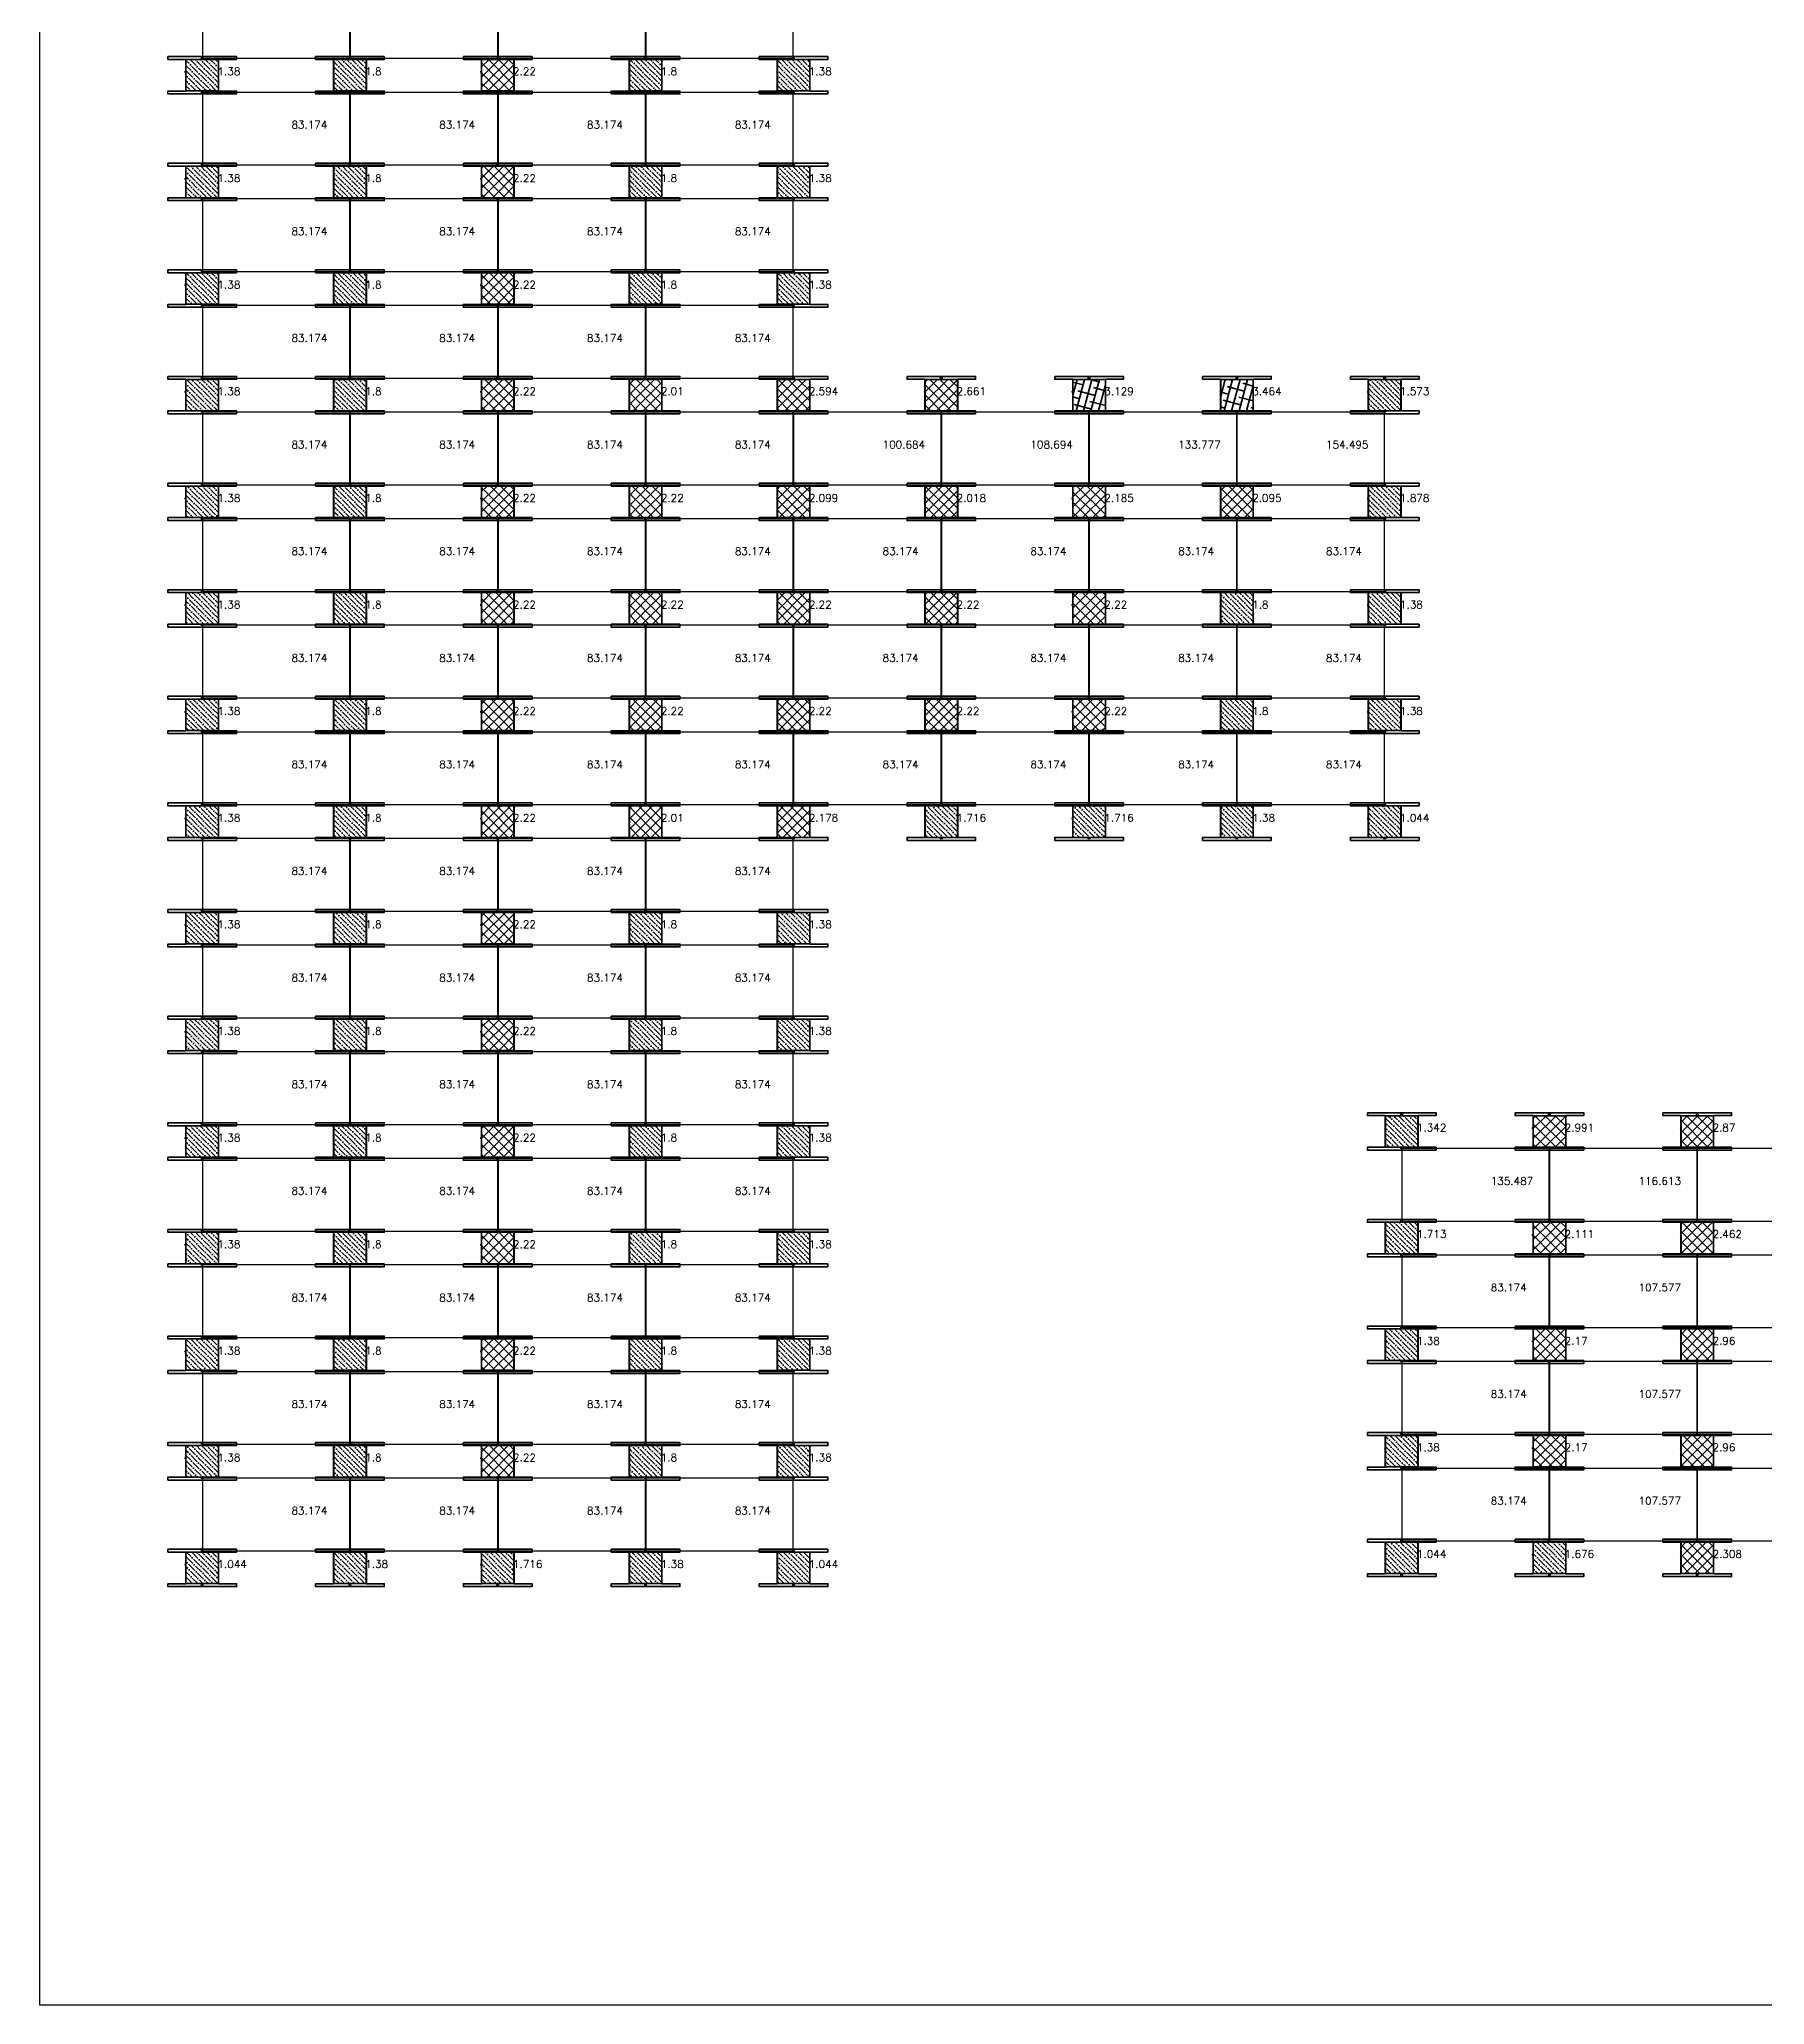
# Model space of a CAD drawing. Header units: inches. Extents: x 4487 to 8387, y 819 to 2897.
# Drawn here: x 4487 to 5392, y 819 to 1850 of the extents above; entities that cross this region are included whole.
import ezdxf

# ---------------------------------------------------------------- set-up
doc = ezdxf.new("R2010")
doc.units = ezdxf.units.IN
doc.header["$LTSCALE"] = 50
doc.header["$MEASUREMENT"] = 0
for name, color, linetype, lineweight in [('E-PANELS', 140, 'Continuous', 30), ('E3-ECOFEET', 254, 'Continuous', 35), ('HATCH 2', 140, 'Continuous', 35), ('HATCH 3', 30, 'Continuous', 35), ('HATCH 4', 200, 'Continuous', 35)]:
    doc.layers.add(name, color=color, linetype=linetype, lineweight=lineweight)
doc.layers.add('EF3 TEXT', color=7, linetype='Continuous', plot=False)
doc.layers.add('IFI PERIMETER', color=231, linetype='FENCE')
doc.styles.add('mytext', font='romans.shx')
doc.styles.get("Standard").update_dxf_attribs({"font": 'arial.ttf'})
doc.linetypes.add('FENCE', pattern='A,0.5,-0.1,["X",Standard,S=0.1,R=0,X=-0.035,Y=-0.05],-0.1', length=0.7)

# ---------------------------------------------------------------- blocks, each defined once
blk = doc.blocks.new('EF3_HATCH_2')
at = {"layer": 'HATCH 2'}
h = blk.add_hatch(dxfattribs=at)
h.set_pattern_fill('ANSI36', color=256, scale=15, angle=90)
h.set_pattern_definition([(135, (-119.168, -90.9187), (-3.64602, 0.994369), [4.6875, -0.9375, 0, -0.9375])])
h.paths.add_polyline_path([(-8.5, -8.25), (8.5, -8.25), (8.5, 8.25), (-8.5, 8.25)])
blk.add_lwpolyline([(-8.5, -8.25), (8.5, -8.25), (8.5, 8.25), (-8.5, 8.25)], close=True, dxfattribs=at)
blk = doc.blocks.new('EF3_HATCH_3')
at = {"layer": 'HATCH 3'}
h = blk.add_hatch(dxfattribs=at)
h.set_pattern_fill('ANSI37', color=256, scale=30)
h.set_pattern_definition([(45, (-119.168, -90.9187), (-2.65165, 2.65165), []), (135, (-119.168, -90.9187), (-2.65165, -2.65165), [])])
h.paths.add_polyline_path([(-8.5, -8.25), (8.5, -8.25), (8.5, 8.25), (-8.5, 8.25)])
blk.add_lwpolyline([(-8.5, -8.25), (8.5, -8.25), (8.5, 8.25), (-8.5, 8.25)], close=True, dxfattribs=at)
blk = doc.blocks.new('EF3_HATCH_4')
at = {"layer": 'HATCH 4'}
h = blk.add_hatch(dxfattribs=at)
h.set_pattern_fill('ANSI38', color=256, scale=30, angle=30)
h.set_pattern_definition([(75, (-119.168, -90.9187), (-3.62222, 0.97057), []), (165, (-119.168, -90.9187), (-8.215015, -1.68108), [9.375, -5.625])])
h.paths.add_polyline_path([(-8.5, -8.25), (8.5, -8.25), (8.5, 8.25), (-8.5, 8.25)])
blk.add_lwpolyline([(-8.5, -8.25), (8.5, -8.25), (8.5, 8.25), (-8.5, 8.25)], close=True, dxfattribs=at)
blk = doc.blocks.new('JA 320W 10DEG')
at = {"layer": 'E-PANELS'}
blk.add_lwpolyline([(0, 0), (77.01, 0), (77.01, -38.44), (0, -38.44)], close=True, dxfattribs=at)
blk = doc.blocks.new('*U1')
at = {"layer": 'E3-ECOFEET', "color": 5}
for points in [[(0, 0), (0, -1.5), (9.4, -1.5), (9.4, -18.1), (0, -18.1), (0, -19.6), (36, -19.6), (36, -18.1), (26.6, -18.1), (26.6, -1.5), (36, -1.5), (36, 0), (0, 0)], [(8.8, -8.1), (8.9, -8.1)]]:
    blk.add_lwpolyline(points, dxfattribs=at)
at = {"layer": 'E3-ECOFEET'}
for points in [[(17.2, -1), (17.7, -1), (17.7, -0.5)], [(18.2, -0.5), (18.2, -1), (18.7, -1)], [(17.2, -18.5), (17.7, -18.5), (17.7, -19)], [(18.2, -19), (18.2, -18.5), (18.7, -18.5)]]:
    blk.add_lwpolyline(points, dxfattribs=at)

msp = doc.modelspace()

# ---------------------------------------------------------------- linework, layer by layer
at = {"layer": 'IFI PERIMETER'}
msp.add_lwpolyline([(8387.3, 2779.4), (4487.1, 2779.4), (4487.1, 819.1), (8387.3, 819.1)], close=True, dxfattribs=at)

# ---------------------------------------------------------------- block references
at = {"layer": 'E-PANELS'}
for p in [(4572.8, 1878.6), (4650.3, 1878.6), (4727.8, 1878.6), (4805.3, 1878.6), (4572.8, 1822.6), (4650.3, 1822.6), (4727.8, 1822.6), (4805.3, 1822.6), (4572.8, 1766.7), (4650.3, 1766.7), (4727.8, 1766.7), (4805.3, 1766.7), (4572.8, 1710.8), (4650.3, 1710.8), (4727.8, 1710.8), (4805.3, 1710.8), (4572.8, 1654.8), (4650.3, 1654.8), (4727.8, 1654.8), (4805.3, 1654.8), (4882.8, 1654.8), (4960.3, 1654.8), (5037.8, 1654.8), (5115.3, 1654.8), (4572.8, 1598.9), (4650.3, 1598.9), (4727.8, 1598.9), (4805.3, 1598.9), (4882.8, 1598.9), (4960.3, 1598.9), (5037.8, 1598.9), (5115.3, 1598.9), (4572.8, 1543), (4650.3, 1543), (4727.8, 1543), (4805.3, 1543), (4882.8, 1543), (4960.3, 1543), (5037.8, 1543), (5115.3, 1543), (4572.8, 1487), (4650.3, 1487), (4727.8, 1487), (4805.3, 1487), (4882.8, 1487), (4960.3, 1487), (5037.8, 1487), (5115.3, 1487), (4572.8, 1431.1), (4650.3, 1431.1), (4727.8, 1431.1), (4805.3, 1431.1), (4572.8, 1375.2), (4650.3, 1375.2), (4727.8, 1375.2), (4805.3, 1375.2), (4572.8, 1319.2), (4650.3, 1319.2), (4727.8, 1319.2), (4805.3, 1319.2), (5201.7, 1268.5), (5279.2, 1268.5), (5356.7, 1268.5), (4572.8, 1263.3), (4650.3, 1263.3), (4727.8, 1263.3), (4805.3, 1263.3), (4572.8, 1207.4), (4650.3, 1207.4), (4727.8, 1207.4), (4805.3, 1207.4), (5201.7, 1212.6), (5279.2, 1212.6), (5356.7, 1212.6), (5201.7, 1156.7), (5279.2, 1156.7), (5356.7, 1156.7), (4572.8, 1151.4), (4650.3, 1151.4), (4727.8, 1151.4), (4805.3, 1151.4), (4572.8, 1095.5), (4650.3, 1095.5), (4727.8, 1095.5), (4805.3, 1095.5), (5201.7, 1100.7), (5279.2, 1100.7), (5356.7, 1100.7)]:
    msp.add_blockref('JA 320W 10DEG', p, dxfattribs=at)
at = {"layer": 'E3-ECOFEET'}
for p in [(4554.5, 1841.2), (4632, 1841.2), (4709.5, 1841.2), (4787, 1841.2), (4864.6, 1841.2), (4554.5, 1785.2), (4632, 1785.2), (4709.5, 1785.2), (4787, 1785.2), (4864.6, 1785.2), (4554.5, 1729.3), (4632, 1729.3), (4709.5, 1729.3), (4787, 1729.3), (4864.6, 1729.3), (4554.5, 1673.4), (4632, 1673.4), (4709.5, 1673.4), (4787, 1673.4), (4864.6, 1673.4), (4942.1, 1673.4), (5019.6, 1673.4), (5097.1, 1673.4), (5174.6, 1673.4), (4554.5, 1617.4), (4632, 1617.4), (4709.5, 1617.4), (4787, 1617.4), (4864.6, 1617.4), (4942.1, 1617.4), (5019.6, 1617.4), (5097.1, 1617.4), (5174.6, 1617.4), (4554.5, 1561.5), (4632, 1561.5), (4709.5, 1561.5), (4787, 1561.5), (4864.6, 1561.5), (4942.1, 1561.5), (5019.6, 1561.5), (5097.1, 1561.5), (5174.6, 1561.5), (4554.5, 1505.6), (4632, 1505.6), (4709.5, 1505.6), (4787, 1505.6), (4864.6, 1505.6), (4942.1, 1505.6), (5019.6, 1505.6), (5097.1, 1505.6), (5174.6, 1505.6), (4554.5, 1449.6), (4632, 1449.6), (4709.5, 1449.6), (4787, 1449.6), (4864.6, 1449.6), (4942.1, 1449.6), (5019.6, 1449.6), (5097.1, 1449.6), (5174.6, 1449.6), (4554.5, 1393.7), (4632, 1393.7), (4709.5, 1393.7), (4787, 1393.7), (4864.6, 1393.7), (4554.5, 1337.7), (4632, 1337.7), (4709.5, 1337.7), (4787, 1337.7), (4864.6, 1337.7), (4554.5, 1281.8), (4632, 1281.8), (4709.5, 1281.8), (4787, 1281.8), (4864.6, 1281.8), (5183.5, 1287.1), (5261, 1287.1), (5338.5, 1287.1), (5183.5, 1231.1), (5261, 1231.1), (5338.5, 1231.1), (4554.5, 1225.9), (4632, 1225.9), (4709.5, 1225.9), (4787, 1225.9), (4864.6, 1225.9), (4554.5, 1169.9), (4632, 1169.9), (4709.5, 1169.9), (4787, 1169.9), (4864.6, 1169.9), (5183.5, 1175.2), (5261, 1175.2), (5338.5, 1175.2), (4554.5, 1114), (4632, 1114), (4709.5, 1114), (4787, 1114), (4864.6, 1114), (5183.5, 1119.3), (5261, 1119.3), (5338.5, 1119.3), (5183.5, 1063.3), (5261, 1063.3), (5338.5, 1063.3), (4554.5, 1058.1), (4632, 1058.1), (4709.5, 1058.1), (4787, 1058.1), (4864.6, 1058.1)]:
    msp.add_blockref('*U1', p, dxfattribs=at)
at = {"layer": 'HATCH 2'}
for p in [(4572.5, 1831.4), (4650, 1831.4), (4805, 1831.4), (4882.6, 1831.4), (4572.5, 1775.4), (4650, 1775.4), (4805, 1775.4), (4882.6, 1775.4), (4572.5, 1719.5), (4650, 1719.5), (4805, 1719.5), (4882.6, 1719.5), (4572.5, 1663.6), (4650, 1663.6), (5192.6, 1663.6), (4572.5, 1607.6), (4650, 1607.6), (5192.6, 1607.6), (4572.5, 1551.7), (4650, 1551.7), (5115.1, 1551.7), (5192.6, 1551.7), (4572.5, 1495.8), (4650, 1495.8), (5115.1, 1495.8), (5192.6, 1495.8), (4572.5, 1439.8), (4650, 1439.8), (4960.1, 1439.8), (5037.6, 1439.8), (5115.1, 1439.8), (5192.6, 1439.8), (4572.5, 1383.9), (4650, 1383.9), (4805, 1383.9), (4882.6, 1383.9), (4572.5, 1328), (4650, 1328), (4805, 1328), (4882.6, 1328), (4572.5, 1272), (4650, 1272), (4805, 1272), (4882.6, 1272), (5201.5, 1277.3), (5201.5, 1221.4), (4572.5, 1216.1), (4650, 1216.1), (4805, 1216.1), (4882.6, 1216.1), (4572.5, 1160.2), (4650, 1160.2), (4805, 1160.2), (4882.6, 1160.2), (5201.5, 1165.4), (5201.5, 1109.5), (4572.5, 1104.2), (4650, 1104.2), (4805, 1104.2), (4882.6, 1104.2), (4572.5, 1048.3), (4650, 1048.3), (4727.5, 1048.3), (4805, 1048.3), (4882.6, 1048.3), (5201.5, 1053.6), (5279, 1053.6)]:
    msp.add_blockref('EF3_HATCH_2', p, dxfattribs=at)
at = {"layer": 'HATCH 3'}
for p in [(4727.5, 1831.4), (4727.5, 1775.4), (4727.5, 1719.5), (4727.5, 1663.6), (4805, 1663.6), (4882.6, 1663.6), (4960.1, 1663.6), (4727.5, 1607.6), (4805, 1607.6), (4882.6, 1607.6), (4960.1, 1607.6), (5037.6, 1607.6), (5115.1, 1607.6), (4727.5, 1551.7), (4805, 1551.7), (4882.6, 1551.7), (4960.1, 1551.7), (5037.6, 1551.7), (4727.5, 1495.8), (4805, 1495.8), (4882.6, 1495.8), (4960.1, 1495.8), (5037.6, 1495.8), (4727.5, 1439.8), (4805, 1439.8), (4882.6, 1439.8), (4727.5, 1383.9), (4727.5, 1328), (4727.5, 1272), (5279, 1277.3), (5356.5, 1277.3), (5279, 1221.4), (5356.5, 1221.4), (4727.5, 1216.1), (4727.5, 1160.2), (5279, 1165.4), (5356.5, 1165.4), (5279, 1109.5), (5356.5, 1109.5), (4727.5, 1104.2), (5356.5, 1053.6)]:
    msp.add_blockref('EF3_HATCH_3', p, dxfattribs=at)
at = {"layer": 'HATCH 4'}
for p in [(5037.6, 1663.6), (5115.1, 1663.6)]:
    msp.add_blockref('EF3_HATCH_4', p, dxfattribs=at)

# ---------------------------------------------------------------- texts
at = {"layer": 'EF3 TEXT', "style": 'mytext'}
for s, p in [('1.38', (4580.5, 1831.4)), ('1.8', (4658, 1831.4)), ('2.22', (4735.5, 1831.4)), ('1.8', (4813, 1831.4)), ('1.38', (4890.6, 1831.4)), ('83.174', (4619.3, 1803.4)), ('83.174', (4696.8, 1803.4)), ('83.174', (4774.3, 1803.4)), ('83.174', (4851.8, 1803.4)), ('1.38', (4580.5, 1775.4)), ('1.8', (4658, 1775.4)), ('2.22', (4735.5, 1775.4)), ('1.8', (4813, 1775.4)), ('1.38', (4890.6, 1775.4)), ('83.174', (4619.3, 1747.5)), ('83.174', (4696.8, 1747.5)), ('83.174', (4774.3, 1747.5)), ('83.174', (4851.8, 1747.5)), ('1.38', (4580.5, 1719.5)), ('1.8', (4658, 1719.5)), ('2.22', (4735.5, 1719.5)), ('1.8', (4813, 1719.5)), ('1.38', (4890.6, 1719.5)), ('83.174', (4619.3, 1691.5)), ('83.174', (4696.8, 1691.5)), ('83.174', (4774.3, 1691.5)), ('83.174', (4851.8, 1691.5)), ('1.38', (4580.5, 1663.6)), ('1.8', (4658, 1663.6)), ('2.22', (4735.5, 1663.6)), ('2.01', (4813, 1663.6)), ('2.594', (4890.6, 1663.6)), ('2.661', (4968.1, 1663.6)), ('3.129', (5045.6, 1663.6)), ('3.464', (5123.1, 1663.6)), ('1.573', (5200.6, 1663.6)), ('83.174', (4619.3, 1635.6)), ('83.174', (4696.8, 1635.6)), ('83.174', (4774.3, 1635.6)), ('83.174', (4851.8, 1635.6)), ('100.684', (4929.3, 1635.6)), ('108.694', (5006.8, 1635.6)), ('133.777', (5084.3, 1635.6)), ('154.495', (5161.8, 1635.6)), ('1.38', (4580.5, 1607.6)), ('1.8', (4658, 1607.6)), ('2.22', (4735.5, 1607.6)), ('2.22', (4813, 1607.6)), ('2.099', (4890.6, 1607.6)), ('2.018', (4968.1, 1607.6)), ('2.185', (5045.6, 1607.6)), ('2.095', (5123.1, 1607.6)), ('1.878', (5200.6, 1607.6)), ('83.174', (4619.3, 1579.7)), ('83.174', (4696.8, 1579.7)), ('83.174', (4774.3, 1579.7)), ('83.174', (4851.8, 1579.7)), ('83.174', (4929.3, 1579.7)), ('83.174', (5006.8, 1579.7)), ('83.174', (5084.3, 1579.7)), ('83.174', (5161.8, 1579.7)), ('1.38', (4580.5, 1551.7)), ('1.8', (4658, 1551.7)), ('2.22', (4735.5, 1551.7)), ('2.22', (4813, 1551.7)), ('2.22', (4890.6, 1551.7)), ('2.22', (4968.1, 1551.7)), ('2.22', (5045.6, 1551.7)), ('1.8', (5123.1, 1551.7)), ('1.38', (5200.6, 1551.7)), ('83.174', (4619.3, 1523.7)), ('83.174', (4696.8, 1523.7)), ('83.174', (4774.3, 1523.7)), ('83.174', (4851.8, 1523.7)), ('83.174', (4929.3, 1523.7)), ('83.174', (5006.8, 1523.7)), ('83.174', (5084.3, 1523.7)), ('83.174', (5161.8, 1523.7)), ('1.38', (4580.5, 1495.8)), ('1.8', (4658, 1495.8)), ('2.22', (4735.5, 1495.8)), ('2.22', (4813, 1495.8)), ('2.22', (4890.6, 1495.8)), ('2.22', (4968.1, 1495.8)), ('2.22', (5045.6, 1495.8)), ('1.8', (5123.1, 1495.8)), ('1.38', (5200.6, 1495.8)), ('83.174', (4619.3, 1467.8)), ('83.174', (4696.8, 1467.8)), ('83.174', (4774.3, 1467.8)), ('83.174', (4851.8, 1467.8)), ('83.174', (4929.3, 1467.8)), ('83.174', (5006.8, 1467.8)), ('83.174', (5084.3, 1467.8)), ('83.174', (5161.8, 1467.8)), ('1.38', (4580.5, 1439.8)), ('1.8', (4658, 1439.8)), ('2.22', (4735.5, 1439.8)), ('2.01', (4813, 1439.8)), ('2.178', (4890.6, 1439.8)), ('1.716', (4968.1, 1439.8)), ('1.716', (5045.6, 1439.8)), ('1.38', (5123.1, 1439.8)), ('1.044', (5200.6, 1439.8)), ('83.174', (4619.3, 1411.9)), ('83.174', (4696.8, 1411.9)), ('83.174', (4774.3, 1411.9)), ('83.174', (4851.8, 1411.9)), ('1.38', (4580.5, 1383.9)), ('1.8', (4658, 1383.9)), ('2.22', (4735.5, 1383.9)), ('1.8', (4813, 1383.9)), ('1.38', (4890.6, 1383.9)), ('83.174', (4619.3, 1355.9)), ('83.174', (4696.8, 1355.9)), ('83.174', (4774.3, 1355.9)), ('83.174', (4851.8, 1355.9)), ('1.38', (4580.5, 1328)), ('1.8', (4658, 1328)), ('2.22', (4735.5, 1328)), ('1.8', (4813, 1328)), ('1.38', (4890.6, 1328)), ('83.174', (4619.3, 1300)), ('83.174', (4696.8, 1300)), ('83.174', (4774.3, 1300)), ('83.174', (4851.8, 1300)), ('1.342', (5209.5, 1277.3)), ('2.991', (5287, 1277.3)), ('2.87', (5364.5, 1277.3)), ('1.38', (4580.5, 1272)), ('1.8', (4658, 1272)), ('2.22', (4735.5, 1272)), ('1.8', (4813, 1272)), ('1.38', (4890.6, 1272)), ('83.174', (4619.3, 1244.1)), ('83.174', (4696.8, 1244.1)), ('83.174', (4774.3, 1244.1)), ('83.174', (4851.8, 1244.1)), ('135.487', (5248.2, 1249.3)), ('116.613', (5325.7, 1249.3)), ('1.38', (4580.5, 1216.1)), ('1.8', (4658, 1216.1)), ('2.22', (4735.5, 1216.1)), ('1.8', (4813, 1216.1)), ('1.38', (4890.6, 1216.1)), ('1.713', (5209.5, 1221.4)), ('2.111', (5287, 1221.4)), ('2.462', (5364.5, 1221.4)), ('83.174', (5248.2, 1193.4)), ('107.577', (5325.7, 1193.4)), ('83.174', (4619.3, 1188.1)), ('83.174', (4696.8, 1188.1)), ('83.174', (4774.3, 1188.1)), ('83.174', (4851.8, 1188.1)), ('1.38', (5209.5, 1165.4)), ('2.17', (5287, 1165.4)), ('2.96', (5364.5, 1165.4)), ('1.38', (4580.5, 1160.2)), ('1.8', (4658, 1160.2)), ('2.22', (4735.5, 1160.2)), ('1.8', (4813, 1160.2)), ('1.38', (4890.6, 1160.2)), ('83.174', (4619.3, 1132.2)), ('83.174', (4696.8, 1132.2)), ('83.174', (4774.3, 1132.2)), ('83.174', (4851.8, 1132.2)), ('83.174', (5248.2, 1137.5)), ('107.577', (5325.7, 1137.5)), ('1.38', (4580.5, 1104.2)), ('1.8', (4658, 1104.2)), ('2.22', (4735.5, 1104.2)), ('1.8', (4813, 1104.2)), ('1.38', (4890.6, 1104.2)), ('1.38', (5209.5, 1109.5)), ('2.17', (5287, 1109.5)), ('2.96', (5364.5, 1109.5)), ('83.174', (5248.2, 1081.5)), ('107.577', (5325.7, 1081.5)), ('83.174', (4619.3, 1076.3)), ('83.174', (4696.8, 1076.3)), ('83.174', (4774.3, 1076.3)), ('83.174', (4851.8, 1076.3)), ('1.044', (4580.5, 1048.3)), ('1.38', (4658, 1048.3)), ('1.716', (4735.5, 1048.3)), ('1.38', (4813, 1048.3)), ('1.044', (4890.6, 1048.3)), ('1.044', (5209.5, 1053.6)), ('1.676', (5287, 1053.6)), ('2.308', (5364.5, 1053.6))]:
    msp.add_text(s, height=4, dxfattribs=at).set_placement(p)

doc.saveas('drawing.dxf')
